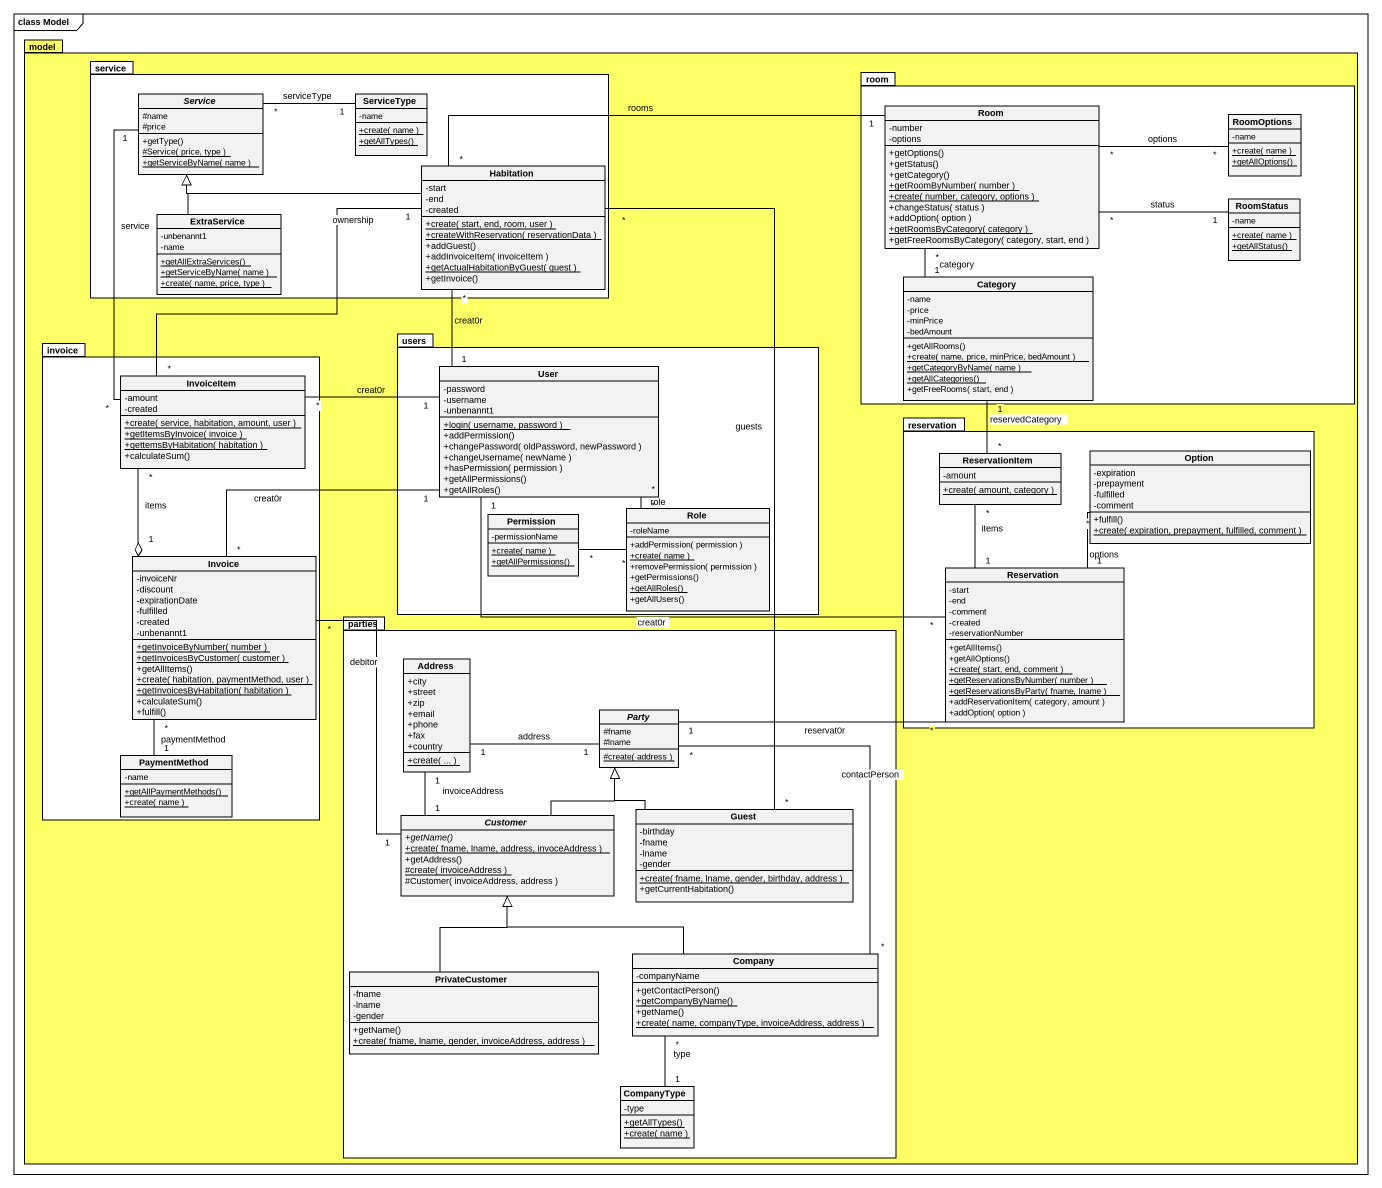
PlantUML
@startuml
mainframe class Model
hide circle
hide empty members
skinparam classAttributeIconSize 0
package model #FFFF66 {
  package service {
    abstract class Service {
      #name
      #price
      +getType()
      {static} #Service( price, type )
      {static} +getServiceByName( name )
    }
    class ServiceType {
      -name
      {static} +create( name )
      {static} +getAllTypes()
    }
    class Habitation {
      -start
      -end
      -created
      {static} +create( start, end, room, user )
      {static} +createWithReservation( reservationData )
      +addGuest()
      +addInvoiceItem( invoiceItem )
      {static} +getActualHabitationByGuest( guest )
      +getInvoice()
    }
    class ExtraService {
      -unbenannt1
      -name
      {static} +getAllExtraServices()
      {static} +getServiceByName( name )
      {static} +create( name, price, type )
    }
  }
  package room {
    class Room {
      -number
      -options
      +getOptions()
      +getStatus()
      +getCategory()
      {static} +getRoomByNumber( number )
      {static} +create( number, category, options )
      +changeStatus( status )
      +addOption( option )
      {static} +getRoomsByCategory( category )
      +getFreeRoomsByCategory( category, start, end )
    }
    class RoomOptions {
      -name
      {static} +create( name )
      {static} +getAllOptions()
    }
    class RoomStatus {
      -name
      {static} +create( name )
      {static} +getAllStatus()
    }
    class Category {
      -name
      -price
      -minPrice
      -bedAmount
      +getAllRooms()
      {static} +create( name, price, minPrice, bedAmount )
      {static} +getCategoryByName( name )
      {static} +getAllCategories()
      +getFreeRooms( start, end )
    }
  }
  package invoice {
    class InvoiceItem {
      -amount
      -created
      {static} +create( service, habitation, amount, user )
      {static} +getItemsByInvoice( invoice )
      {static} +gettemsByHabitation( habitation )
      +calculateSum()
    }
    class Invoice {
      -invoiceNr
      -discount
      -expirationDate
      -fulfilled
      -created
      -unbenannt1
      {static} +getInvoiceByNumber( number )
      {static} +getInvoicesByCustomer( customer )
      +getAllItems()
      {static} +create( habitation, paymentMethod, user )
      {static} +getInvoicesByHabitation( habitation )
      +calculateSum()
      +fulfill()
    }
    class PaymentMethod {
      -name
      {static} +getAllPaymentMethods()
      {static} +create( name )
    }
  }
  package users {
    class User {
      -password
      -username
      -unbenannt1
      {static} +login( username, password )
      +addPermission()
      +changePassword( oldPassword, newPassword )
      +changeUsername( newName )
      +hasPermission( permission )
      +getAllPermissions()
      +getAllRoles()
    }
    class Permission {
      -permissionName
      {static} +create( name )
      {static} +getAllPermissions()
    }
    class Role {
      -roleName
      +addPermission( permission )
      {static} +create( name )
      +removePermission( permission )
      +getPermissions()
      {static} +getAllRoles()
      +getAllUsers()
    }
  }
  package reservation {
    class ReservationItem {
      -amount
      {static} +create( amount, category )
    }
    class Option {
      -expiration
      -prepayment
      -fulfilled
      -comment
      +fulfill()
      {static} +create( expiration, prepayment, fulfilled, comment )
    }
    class Reservation {
      -start
      -end
      -comment
      -created
      -reservationNumber
      +getAllItems()
      +getAllOptions()
      {static} +create( start, end, comment )
      {static} +getReservationsByNumber( number )
      {static} +getReservationsByParty( fname, lname )
      +addReservationItem( category, amount )
      +addOption( option )
    }
  }
  package parties {
    class Address {
      +city
      +street
      +zip
      +email
      +phone
      +fax
      +country
      {static} +create( ... )
    }
    abstract class Party {
      #fname
      #lname
      {static} #create( address )
    }
    abstract class Customer {
      {abstract} +getName()
      {static} +create( fname, lname, address, invoceAddress )
      +getAddress()
      {static} #create( invoiceAddress )
      #Customer( invoiceAddress, address )
    }
    class Guest {
      -birthday
      -fname
      -lname
      -gender
      {static} +create( fname, lname, gender, birthday, address )
      +getCurrentHabitation()
    }
    class Company {
      -companyName
      +getContactPerson()
      {static} +getCompanyByName()
      +getName()
      {static} +create( name, companyType, invoiceAddress, address )
    }
    class PrivateCustomer {
      -fname
      -lname
      -gender
      +getName()
      {static} +create( fname, lname, gender, invoiceAddress, address )
    }
    class CompanyType {
      -type
      {static} +getAllTypes()
      {static} +create( name )
    }
  }
}
Service "*" -right- "1" ServiceType : serviceType
Room "*" -right- "*" RoomOptions : options
Room "*" -right- "1" RoomStatus : status
Room "*" -- "1" Category : category
Habitation -left-|> Service
Habitation "*" -right- "1" Room : rooms
Habitation "*" -- "1" User : creat0r
Habitation "*" -- "*" Guest : guests
ExtraService -up-|> Service
InvoiceItem "*" -up- "1" Service : service
InvoiceItem "*" -up- "1" Habitation : ownership
User "1" -left- "*" InvoiceItem : creat0r
User "*" -- "*" Role : role
User "1" -- "*" Invoice : creat0r
User "1" -right- "*" Reservation : creat0r
ReservationItem "*" -up- "1" Category : reservedCategory
Option "*" -- "1" Reservation : options
Role "*" -left- "*" Permission
Invoice "1" o-up- "*" InvoiceItem : items
Invoice "*" -- "1" PaymentMethod : paymentMethod
Reservation "1" -up- "*" ReservationItem : items
Reservation "*" -left- "1" Party : reservat0r
Address "1" -right- "1" Party : address
Address "1" -- "1" Customer : invoiceAddress
Customer "1" -up- "*" Invoice : debitor
Customer -up-|> Party
Guest -up-|> Party
Company "*" -up- "*" Party : contactPerson
Company -left-|> Customer
Company "*" -- "1" CompanyType : type
PrivateCustomer -up-|> Customer
@enduml
